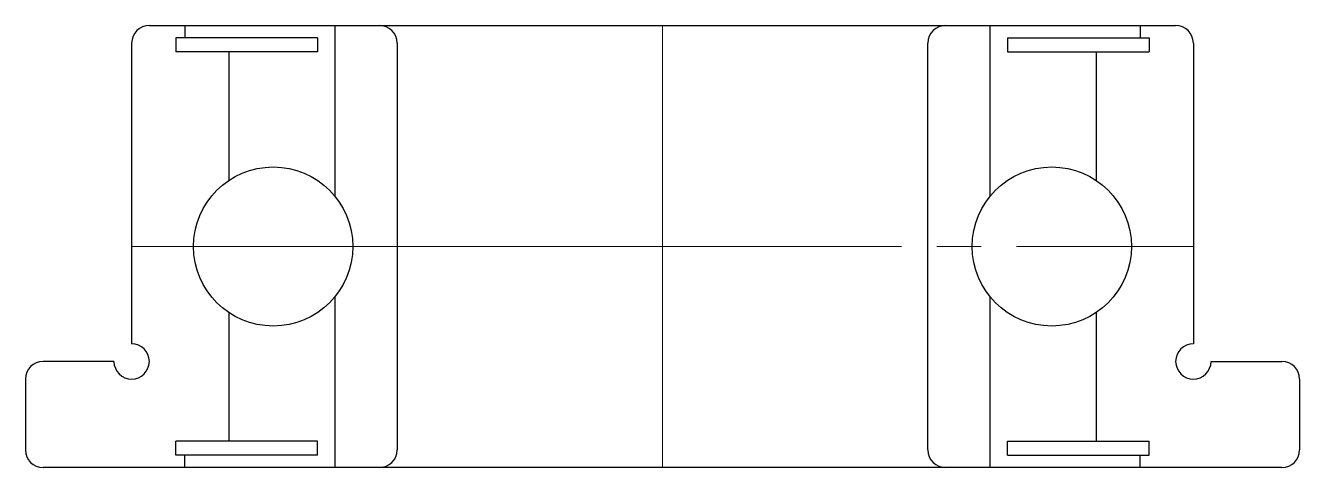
# Model space of a CAD drawing. Header units: inches. Extents: x 11.25 to 18.45, y 9.25 to 11.75.
import ezdxf

# ---------------------------------------------------------------- set-up
doc = ezdxf.new("R2010")
doc.units = ezdxf.units.IN
doc.header["$LTSCALE"] = 0.25
doc.linetypes.add('S1C_PATTERN', pattern=[20, 17.4, -0.8, 1, -0.8])
doc.layers.add('1', color=7, linetype='Continuous')

# ---------------------------------------------------------------- blocks, each defined once
blk = doc.blocks.new('*G12')
at = {"layer": '1', "color": 7, "linetype": 'Continuous', "lineweight": 30}
for p, q in [((11.95, 11.75), (17.75, 11.75)), ((12.15, 11.75), (12.15, 11.68)), ((13, 10.7828), (13, 11.75)), ((16.7, 11.75), (16.7, 10.7828)), ((17.55, 11.75), (17.55, 11.68)), ((12.9, 11.68), (12.1, 11.68)), ((12.1, 11.68), (12.1, 11.6)), ((12.9, 11.68), (12.9, 11.6)), ((16.8, 11.68), (16.8, 11.6)), ((16.8, 11.68), (17.6, 11.68)), ((17.6, 11.68), (17.6, 11.6)), ((11.85, 11.65), (11.85, 9.95)), ((12.9, 11.6), (12.1, 11.6)), ((12.4, 11.6), (12.4, 10.8742)), ((13.35, 11.65), (13.35, 9.35)), ((16.35, 9.35), (16.35, 11.65)), ((16.8, 11.6), (17.6, 11.6)), ((17.3, 11.6), (17.3, 10.8742)), ((17.85, 11.65), (17.85, 9.95)), ((13, 9.25), (13, 10.2172)), ((16.7, 10.2172), (16.7, 9.25)), ((12.4, 10.1258), (12.4, 9.4)), ((17.3, 10.1258), (17.3, 9.4)), ((11.75, 9.85), (11.35, 9.85)), ((17.95, 9.85), (18.35, 9.85)), ((11.25, 9.75), (11.25, 9.35)), ((18.45, 9.75), (18.45, 9.35)), ((12.9, 9.4), (12.1, 9.4)), ((12.1, 9.32), (12.1, 9.4)), ((12.9, 9.32), (12.9, 9.4)), ((16.8, 9.32), (16.8, 9.4)), ((16.8, 9.4), (17.6, 9.4)), ((17.6, 9.32), (17.6, 9.4)), ((12.9, 9.32), (12.1, 9.32)), ((12.15, 9.25), (12.15, 9.32)), ((16.8, 9.32), (17.6, 9.32)), ((17.55, 9.25), (17.55, 9.32)), ((18.35, 9.25), (11.35, 9.25))]:
    blk.add_line(p, q, dxfattribs=at)
at = {"layer": '1', "color": 7, "linetype": 'S1C_PATTERN', "lineweight": 9}
for p, q in [((14.85, 11.75), (14.85, 9.25)), ((11.85, 10.5), (17.85, 10.5))]:
    blk.add_line(p, q, dxfattribs=at)
at = {"layer": '1', "color": 7, "linetype": 'Continuous', "lineweight": 30}
for centre in [(12.65, 10.5), (17.05, 10.5)]:
    blk.add_circle(centre, 0.45, dxfattribs=at)
for centre, start, end in [((11.95, 11.65), 90, 180), ((13.25, 11.65), 0, 90), ((16.45, 11.65), 90, 180), ((17.75, 11.65), 0, 90), ((11.85, 9.85), 180, 90), ((17.85, 9.85), 90, 0), ((11.35, 9.75), 90, 180), ((18.35, 9.75), 0, 90), ((11.35, 9.35), 180, 270), ((13.25, 9.35), 270, 0), ((16.45, 9.35), 180, 270), ((18.35, 9.35), 270, 0)]:
    blk.add_arc(centre, 0.1, start, end, dxfattribs=at)

msp = doc.modelspace()

# ---------------------------------------------------------------- block references
msp.add_blockref('*G12', (0, 0))

doc.saveas('drawing.dxf')
